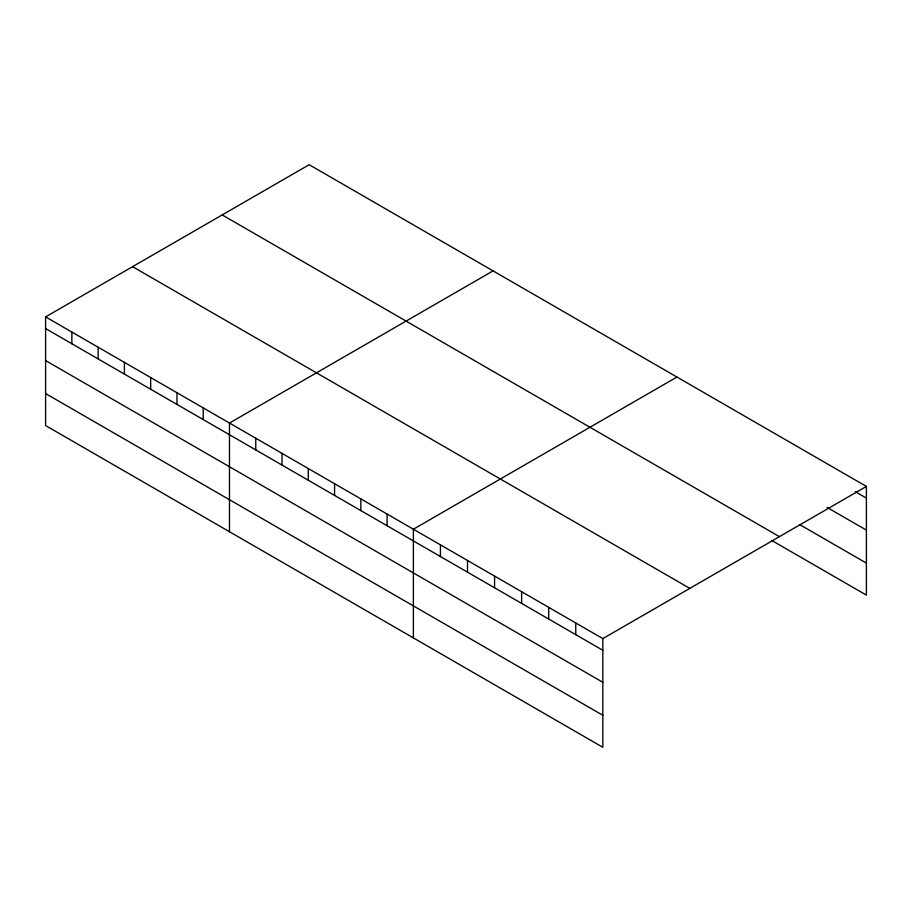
<?xml version="1.0" encoding="UTF-8"?>
<svg xmlns="http://www.w3.org/2000/svg" width="912" height="912" viewBox="0 0 912 912"><rect width="100%" height="100%" fill="white"/><g stroke="black" fill="none" stroke-linecap="round" stroke-linejoin="round"><path stroke-width="1.37" d="M45.6 316.886L602.832 638.605L602.832 747.281L45.6 425.573L45.6 316.886L309.168 164.719L866.4 486.427L866.4 595.114L771.666 540.417M493.061 270.887L229.482 423.054L229.482 531.73M676.943 377.044L413.375 529.222L413.375 637.898M602.832 638.605L866.4 486.427M855.331 491.728L866.4 498.112M827.036 507.391L866.4 530.123M799.972 524.753L866.4 563.103M222.197 214.936L779.418 536.644M132.582 266.669L689.803 588.388M45.6 328.582L602.832 650.29M45.6 360.582L602.832 682.301M45.6 393.562L602.832 715.27M575.757 622.976L575.757 634.661M548.693 607.346L548.693 619.031M521.63 591.728L521.63 603.413M494.566 576.099L494.566 587.784M467.503 560.47L467.503 572.155M440.439 544.84L440.439 556.537M387.098 514.049L387.098 525.745M360.833 498.887L360.833 510.572M334.567 483.725L334.567 495.41M308.29 468.551L308.29 480.236M282.025 453.389L282.025 465.074M255.759 438.216L255.759 449.912M203.216 407.892L203.216 419.577M176.951 392.719L176.951 404.404M150.674 377.557L150.674 389.242M124.408 362.383L124.408 374.08M98.143 347.221L98.143 358.906M71.866 332.059L71.866 343.744"/></g></svg>
